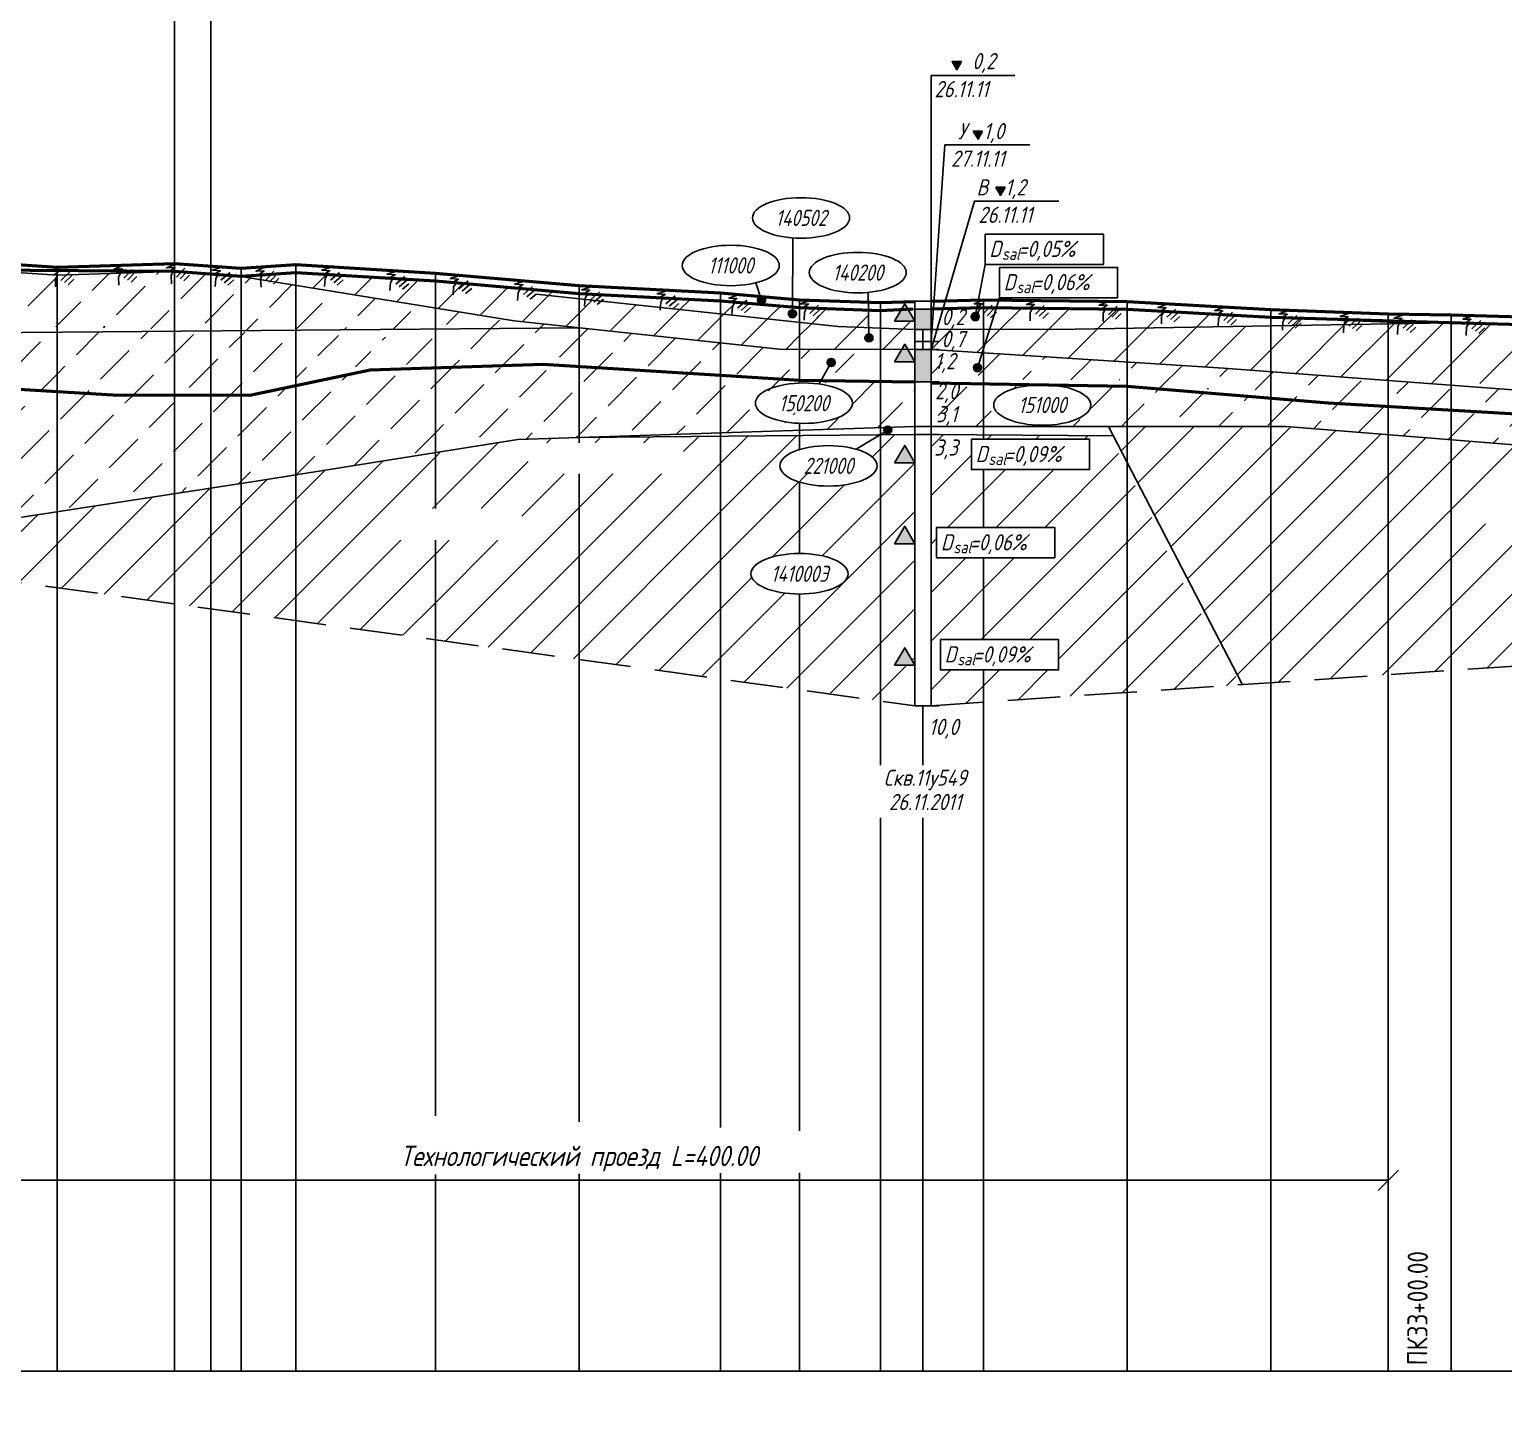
# Model space of a CAD drawing. Extents: x 0 to 1701, y -42 to 613.
# Drawn here: x 596.2 to 778.3, y 322 to 492.7 of the extents above; entities that cross this region are included whole.
import ezdxf
from ezdxf import colors
from ezdxf.entities.mleader import LeaderData, LeaderLine
from ezdxf.enums import TextEntityAlignment as Align
from ezdxf.math import Vec2, Vec3

# ---------------------------------------------------------------- set-up
doc = ezdxf.new("R2010")
doc.units = 0
doc.linetypes.add('ИИ27003', pattern=[9.5, 6.5, -3])
for name, color, linetype, lineweight in [('ИИ_ГЕОЛОГИЯ_025', 7, 'Continuous', 25), ('ИИ_ГЕОЛОГИЯ_050', 7, 'Continuous', 50), ('ИИ_ПРОФИЛЬ_025', 7, 'Continuous', 25)]:
    doc.layers.add(name, color=color, linetype=linetype, lineweight=lineweight)
doc.layers.add('Профиль', color=7, linetype='Continuous')
doc.layers.add('ТХ-Л', color=140, linetype='Continuous')
doc.styles.add('VNIPISIMPLEXCUR', font='simplex.shx', dxfattribs={"width": 0.8, "oblique": 15})
doc.linetypes.add('ИИ27001', pattern='A,2.5,[1,3dservice.shx,S=1.85,R=180.00002,X=0,Y=0],2.5,-1', length=6)
doc.linetypes.add('ИИ27002', pattern='A,2,-0.6,[1,3dservice.shx,S=0.6,R=30.000013,X=0.9,Y=0],-0.6,[1,3dservice.shx,S=0.6,R=-30.000013,X=0.3,Y=0],-0.6,[1,3dservice.shx,S=0.6,R=209.999975,X=-0.3,Y=0],-0.6,[1,3dservice.shx,S=0.6,R=150.000007,X=-0.9,Y=0],-0.6,2', length=7)
doc.dimstyles.new('ИИ-1000-м-dm$0', dxfattribs={"dimtxt": 2.5, "dimasz": 2.5, "dimexe": 1.25, "dimexo": 0, "dimgap": 1, "dimtad": 1, "dimtoh": 1, "dimzin": 1, "dimdsep": 46, "dimtxsty": 'VNIPISIMPLEXCUR', "dimblk": 'OBLIQUE', "dimcen": 2.5, "dimaunit": 1, "dimazin": 0, "dimtfac": 1, "dimtmove": 1, "dimatfit": 2, "dimfxl": 1, "dimarcsym": 0})
pattern_1 = [(45, (-26.376, -40.787), (-3, 3), [])]
pattern_2 = [(45, (-23.376, -40.787), (-3, 3), [5, -2])]

# ---------------------------------------------------------------- blocks, each defined once
blk = doc.blocks.new('ИИ25020')
at = {"color": 0, "linetype": 'Continuous', "lineweight": 25}
blk.add_ellipse((0, 0), major_axis=(-6, 0), ratio=0.416667, dxfattribs=at)
at = {"color": 0, "linetype": 'Continuous', "style": 'VNIPISIMPLEXCUR', "oblique": 15, "width": 0.75}
blk.add_attdef('INDEX', text='', height=2, dxfattribs=at).set_placement((0, 0), align=Align.MIDDLE_CENTER)
blk = doc.blocks.new('ИИ25023')
at = {"linetype": 'Continuous', "lineweight": 25}
blk.add_hatch(color=0, dxfattribs=at).paths.add_polyline_path([(1.9, 1.7), (0.75, 1.7), (1.33, 0.7)])
at = {"color": 0, "linetype": 'Continuous', "lineweight": 25, "flags": 128}
blk.add_lwpolyline([(1.9, 1.7), (0.75, 1.7), (1.33, 0.7)], close=True, dxfattribs=at)
at = {"color": 0, "linetype": 'Continuous', "style": 'VNIPISIMPLEXCUR', "oblique": 15, "width": 0.8}
for tag, p in [('UGV', (2.55, 0.7)), ('DATE', (1.33, -2.7))]:
    blk.add_attdef(tag, p, '', height=2, dxfattribs=at)
blk = doc.blocks.new('ИИ16001')
at = {"linetype": 'Continuous', "lineweight": 25}
h = blk.add_hatch(color=0, dxfattribs=at)
edge = h.paths.add_edge_path()
edge.add_arc((0, 0), 0.5, 0, 360)
at = {"color": 0, "linetype": 'Continuous', "lineweight": 25}
blk.add_circle((0, 0), 0.5, dxfattribs=at)
blk = doc.blocks.new('ИИ25004')
at = {"linetype": 'Continuous', "lineweight": 25}
blk.add_hatch(color=0, dxfattribs=at).paths.add_polyline_path([(-2.5, 0), (0, 0), (-1.25, 2.17)])
at = {"color": 0, "linetype": 'Continuous', "lineweight": 25}
blk.add_lwpolyline([(-2.5, 0), (0, 0), (-1.25, 2.17)], close=True, dxfattribs=at)
blk = doc.blocks.new('ИИ25010')
at = {"color": 0, "linetype": 'Continuous', "lineweight": 25}
for points in [[(0, 0), (3, 0), (0.5, -1), (2.5, -1), (1, -2), (2, -2), (1.5, -3), (1.5, -5)], [(4.94, -1.23), (2.82, -3.35)], [(5.47, -2.12), (3.7, -3.88)], [(6, -3), (4.59, -4.41)]]:
    blk.add_lwpolyline(points, dxfattribs=at)
blk = doc.blocks.new('_Oblique')
at = {"color": 0, "linetype": 'ByBlock', "lineweight": -2}
blk.add_line((-0.5, -0.5), (0.5, 0.5), dxfattribs=at)
blk = doc.blocks.new('*D36')
at = {"layer": 'Defpoints', "color": 0, "transparency": 16777216}
for p in [(564.06, 350.54), (764.06, 350.54), (764.06, 326.98)]:
    blk.add_point(p, dxfattribs=at)
at = {"layer": 'ИИ_ГЕОЛОГИЯ_025', "color": 0, "lineweight": -2, "transparency": 16777216}
for p, q in [((564.06, 350.54), (564.06, 351.79)), ((764.06, 326.98), (764.06, 351.79)), ((564.06, 350.54), (764.06, 350.54))]:
    blk.add_line(p, q, dxfattribs=at)
at = {"layer": 'ИИ_ГЕОЛОГИЯ_025', "color": 0, "lineweight": -2, "transparency": 16777216, "xscale": 2.5, "yscale": 2.5, "zscale": 2.5, "rotation": 180}
blk.add_blockref('_Oblique', (564.06, 350.54), dxfattribs=at)
at = {"layer": 'ИИ_ГЕОЛОГИЯ_025', "color": 0, "lineweight": -2, "transparency": 16777216, "xscale": 2.5, "yscale": 2.5, "zscale": 2.5}
blk.add_blockref('_Oblique', (764.06, 350.54), dxfattribs=at)
at = {"layer": 'ИИ_ГЕОЛОГИЯ_025', "color": 0, "transparency": 16777216, "insert": (664.06, 353.21), "char_height": 2.5, "attachment_point": 5, "style": 'VNIPISIMPLEXCUR'}
blk.add_mtext('Технологический проезд L=400.00', dxfattribs=at)

msp = doc.modelspace()

# ---------------------------------------------------------------- hatches: boundary and pattern name
at = {"layer": 'ИИ_ГЕОЛОГИЯ_025'}
h = msp.add_hatch(dxfattribs=at)
h.set_pattern_fill('ИИ_СУПЕСЬ', color=256, pattern_type=2)
h.set_pattern_definition(pattern_2)
h.paths.add_polyline_path([(599.565, 462.375), (590.315, 462.975), (590.315, 456.174), (599.565, 455.987)])
h.paths.add_polyline_path([(599.565, 455.324), (590.315, 455.248), (590.315, 448.562), (599.565, 448.005)])
h.paths.add_polyline_path([(614.065, 447.562), (606.462, 447.589), (599.565, 448.005), (599.565, 446.987), (602.399, 446.606), (614.065, 446.677)])
h.paths.add_polyline_path([(599.565, 446.987), (590.315, 448.227), (590.315, 431.714), (599.565, 433.133)])
h.paths.add_polyline_path([(614.065, 446.677), (602.399, 446.606), (599.565, 446.987), (599.565, 433.133), (614.065, 435.359)])
h.paths.add_polyline_path([(622.33, 447.533), (620.171, 447.54), (615.272, 446.684), (614.065, 446.677), (614.065, 435.359), (622.33, 436.627)])
h.paths.add_polyline_path([(629.065, 448.737), (623.392, 447.529), (622.33, 447.533), (622.33, 436.627), (624.969, 437.032), (629.065, 437.687)])
h.paths.add_polyline_path([(646.315, 450.943), (638.244, 450.692), (629.065, 448.737), (629.065, 437.687), (646.315, 440.444)])
h = msp.add_hatch(dxfattribs=at)
h.set_pattern_fill('ИИ_СУПЕСЬ', color=256, pattern_type=2)
h.set_pattern_definition(pattern_2)
h.paths.add_polyline_path([(614.065, 455.443), (599.565, 455.324), (599.565, 448.005), (606.462, 447.589), (614.065, 447.562)])
h.paths.add_polyline_path([(614.065, 462.825), (613.898, 462.82), (613.889, 462.801), (613.39, 462.779), (613.426, 462.805), (599.629, 462.377), (599.565, 462.255), (599.565, 455.987), (614.065, 455.694)])
h.paths.add_polyline_path([(622.33, 462.225), (614.065, 462.825), (614.065, 455.694), (615.155, 455.672), (619.36, 455.486), (622.33, 455.511)])
h.paths.add_polyline_path([(622.33, 455.355), (619.36, 455.486), (614.065, 455.443), (614.065, 447.562), (620.171, 447.54), (622.33, 447.918)])
h.paths.add_polyline_path([(629.065, 455.086), (626.657, 455.165), (622.33, 455.355), (622.33, 447.918), (623.134, 448.058), (628.18, 449.441), (629.065, 449.613)])
h.paths.add_polyline_path([(629.065, 461.124), (622.33, 462.225), (622.33, 455.511), (629.065, 455.566)])
h.paths.add_polyline_path([(646.315, 458.302), (635.359, 460.094, -0.1836354), (635.485, 459.762, -1), (634.485, 459.762, -0.2688861), (634.737, 460.196), (629.065, 461.124), (629.065, 455.566), (646.315, 455.708)])
h.paths.add_polyline_path([(646.315, 454.493), (645.059, 454.566), (629.065, 455.086), (629.065, 449.613), (638.269, 451.396), (646.315, 451.245)])
h.paths.add_polyline_path([(646.315, 458.302), (646.315, 455.708), (664.065, 455.853), (656.034, 456.713)])
h = msp.add_hatch(dxfattribs=at)
h.set_pattern_fill('ИИ_СУГЛИНОК', color=256, pattern_type=2)
h.set_pattern_definition(pattern_1)
h.paths.add_polyline_path([(629.065, 462.675), (629.065, 461.124), (634.737, 460.196, -0.0980865), (634.921, 460.258), (634.652, 462.335)])
h.paths.add_polyline_path([(646.315, 461.625), (634.652, 462.335), (634.921, 460.258, -0.2482587), (635.359, 460.094), (646.315, 458.302)])
h.paths.add_polyline_path([(663.226, 460.148), (656.835, 460.707), (656.832, 460.702), (656.334, 460.742), (656.347, 460.749), (648.862, 461.403), (648.861, 461.401), (648.363, 461.441), (648.371, 461.446), (646.315, 461.625), (646.315, 458.302), (656.034, 456.713), (664.065, 455.853), (664.065, 459.473), (663.217, 459.564), (663.201, 458.586, -0.4095104), (663.693, 458.086, -1), (662.693, 458.086, -0.4189325), (663.201, 458.586)])
h.paths.add_polyline_path([(681.565, 457.586), (664.065, 459.473), (664.065, 455.853), (681.565, 453.981)])
h.paths.add_polyline_path([(691.315, 456.534), (681.565, 457.586), (681.565, 453.981), (688.789, 453.208), (691.315, 453.203)])
h = msp.add_hatch(dxfattribs=at)
h.set_pattern_fill('ИИ_СУГЛИНОК', color=256, pattern_type=2)
h.set_pattern_definition(pattern_1)
h.paths.add_polyline_path([(681.565, 459.175), (674.451, 459.541), (674.155, 459.038), (674.11, 458.39), (681.565, 457.586)])
h.paths.add_polyline_path([(690.433, 458.103), (690.435, 458.402), (683.313, 459.023), (683.3, 459), (682.801, 459.034), (682.851, 459.063), (681.565, 459.175), (681.565, 457.586), (691.315, 456.534), (691.315, 458.325), (690.435, 458.402), (690.433, 458.103, -0.4124223), (690.93, 457.603, -1), (689.93, 457.603, -0.4160071)])
h.paths.add_polyline_path([(699.844, 458.027), (691.315, 458.325), (691.315, 456.534), (696.078, 456.02), (699.874, 455.882)])
h.paths.add_polyline_path([(703.885, 458.096), (701.315, 457.975), (701.315, 455.83), (705.565, 455.675), (705.565, 456.675), (703.065, 456.675)])
h = msp.add_hatch(dxfattribs=at)
h.set_pattern_fill('ИИ_СУГЛИНОК', color=256, pattern_type=2)
h.set_pattern_definition(pattern_1)
h.paths.add_polyline_path([(743.077, 456.967), (743.346, 457.457), (742.846, 457.476), (742.888, 457.501), (736.337, 457.87), (736.331, 457.859), (735.831, 457.878), (735.862, 457.897), (731.815, 458.125), (731.815, 455.824), (743.04, 456.009)])
h.paths.add_polyline_path([(731.815, 458.125), (729.084, 458.156), (729.081, 458.15), (728.581, 458.155), (728.592, 458.162), (720.094, 458.257), (720.088, 458.245), (719.588, 458.249), (719.609, 458.263), (715.62, 458.308), (714.798, 455.693), (725.364, 455.718), (731.815, 455.824)])
h.paths.add_polyline_path([(703.885, 458.096), (701.315, 457.975), (701.315, 455.83), (705.565, 455.675), (705.565, 456.675), (703.065, 456.675)])
h = msp.add_hatch(color=256, dxfattribs=at)
h.dxf.hatch_style = 1
h.paths.add_polyline_path([(707.565, 458.175), (705.565, 458.175), (705.565, 455.675), (707.565, 455.675)])
h = msp.add_hatch(dxfattribs=at)
h.set_pattern_fill('ИИ_СУПЕСЬ', color=256, pattern_type=2)
h.set_pattern_definition(pattern_2)
h.paths.add_polyline_path([(664.065, 453.454), (646.315, 454.493), (646.315, 451.245), (648.687, 451.2), (650.863, 451.085), (659.65, 451.36), (664.065, 451.092)])
h.paths.add_polyline_path([(664.065, 455.853), (646.315, 455.708), (646.315, 454.493), (664.065, 453.454)])
h.paths.add_polyline_path([(664.065, 450.21), (659.891, 450.611), (650.863, 451.085), (646.315, 450.943), (646.315, 440.444), (656.482, 442.069), (664.065, 442.317)])
h = msp.add_hatch(dxfattribs=at)
h.set_pattern_fill('ИИ_СУПЕСЬ', color=256, pattern_type=2)
h.set_pattern_definition(pattern_2)
h.paths.add_polyline_path([(664.065, 455.853), (664.065, 453.454), (670.846, 453.057), (681.565, 451.851), (681.565, 453.981)])
h.paths.add_polyline_path([(670.846, 453.057), (664.065, 453.454), (664.065, 451.092), (681.565, 450.033), (681.565, 451.851)])
h.paths.add_polyline_path([(664.065, 451.092), (664.065, 450.21), (671.398, 449.506), (681.565, 448.677), (681.565, 450.033)])
h.paths.add_polyline_path([(681.565, 448.677), (671.398, 449.506), (664.065, 450.21), (664.065, 442.317), (681.565, 442.89)])
h = msp.add_hatch(dxfattribs=at)
h.set_pattern_fill('ИИ_СУГЛИНОК', color=256, pattern_type=2)
h.set_pattern_definition(pattern_1)
h.paths.add_polyline_path([(699.391, 454.619, -0.4101777), (699.884, 455.119), (699.874, 455.882), (696.078, 456.02), (691.315, 456.534), (691.315, 453.203), (701.315, 453.184), (701.315, 455.83), (699.874, 455.882), (699.884, 455.119, -0.418261), (700.391, 454.619, -1)])
h.paths.add_polyline_path([(705.565, 455.675), (701.315, 455.83), (701.315, 453.184), (703.933, 453.178), (704.315, 453.84), (704.698, 453.177), (705.565, 453.175)])
h = msp.add_hatch(dxfattribs=at)
h.set_pattern_fill('ИИ_СУГЛИНОК', color=256, pattern_type=2)
h.set_pattern_definition(pattern_1)
h.paths.add_polyline_path([(731.815, 455.824), (725.364, 455.718), (714.798, 455.693), (714.065, 453.361), (714.065, 452.764), (731.815, 451.642)])
h.paths.add_polyline_path([(714.065, 455.691), (708.296, 455.677), (707.565, 453.175), (713.881, 452.776), (714.065, 453.361)])
h.paths.add_polyline_path([(708.004, 452.652), (712.547, 452.333), (713.504, 455.904), (708.961, 456.223)], flags=9)
h = msp.add_hatch(dxfattribs=at)
h.set_pattern_fill('ИИ_СУГЛИНОК', color=256, pattern_type=2)
h.set_pattern_definition(pattern_1)
h.paths.add_polyline_path([(780.565, 456.225), (771.82, 456.472), (771.82, 449.012), (780.565, 448.922)])
h.paths.add_polyline_path([(771.82, 456.472), (771.623, 456.478), (764.065, 456.354), (764.065, 449.371), (768.402, 449.047), (771.82, 449.012)])
h.paths.add_polyline_path([(764.065, 456.354), (764.065, 456.575), (749.565, 457.125), (749.565, 450.453), (764.065, 449.371)])
h.paths.add_polyline_path([(749.565, 456.116), (731.815, 455.824), (731.815, 451.642), (743.72, 450.89), (749.565, 450.453)])
h = msp.add_hatch(dxfattribs=at)
h.set_pattern_fill('ИИ_СУПЕСЬ', color=256, pattern_type=2)
h.set_pattern_definition(pattern_2)
edge = h.paths.add_edge_path()
edge.add_line((681.565, 442.89), (691.315, 443.209))
edge.add_line((691.315, 443.209), (691.315, 444.063))
edge.add_ellipse((691.853, 446.553), major_axis=(-6, 0), ratio=0.4166667, start_angle=318.6293, end_angle=444.85182, ccw=False)
edge.add_line((687.35, 448.205), (681.565, 448.677))
edge.add_line((681.565, 448.677), (681.565, 442.89))
h.paths.add_polyline_path([(681.565, 450.033), (681.565, 442.89), (701.315, 443.536), (701.315, 449.244), (691.315, 449.405)])
edge = h.paths.add_edge_path(flags=16)
edge.add_ellipse((691.853, 446.553), major_axis=(-6, 0), ratio=0.4166667, start_angle=0, end_angle=360)
h.paths.add_polyline_path([(681.565, 450.033), (691.315, 449.405), (691.315, 450.753), (681.565, 451.851)])
h.paths.add_polyline_path([(681.565, 451.851), (691.315, 450.753), (691.315, 453.203), (688.789, 453.208), (681.565, 453.981)])
h.paths.add_polyline_path([(701.315, 453.184), (691.315, 453.203), (691.315, 450.753), (694.364, 450.41), (694.552, 450.4), (694.978, 451.15, -0.2700849), (694.724, 451.585, -1), (695.724, 451.585, -0.5746979), (694.978, 451.15), (694.552, 450.4), (701.315, 450.025)])
h.paths.add_polyline_path([(687.29, 445.187), (696.148, 444.919), (696.951, 447.919), (688.094, 448.187)], flags=8)
h = msp.add_hatch(color=256, dxfattribs=at)
h.dxf.hatch_style = 1
h.paths.add_polyline_path([(707.565, 453.175), (705.565, 453.175), (705.565, 449.175), (707.565, 449.175)])
h = msp.add_hatch(dxfattribs=at)
h.set_pattern_fill('ИИ_СУПЕСЬ', color=256, pattern_type=2)
h.set_pattern_definition(pattern_2)
h.paths.add_polyline_path([(713.452, 451.412), (713.881, 452.776), (707.565, 453.175), (707.565, 449.678), (709.27, 449.583), (714.065, 449.54), (714.065, 452.764), (713.881, 452.776), (713.452, 451.412, -0.3275635), (713.802, 450.935, -1), (712.802, 450.935, -0.5065193)])
h.paths.add_polyline_path([(714.065, 448.806), (707.565, 449.088), (707.565, 443.675), (714.065, 443.675)])
h.paths.add_polyline_path([(731.815, 451.642), (714.065, 452.764), (714.065, 449.54), (731.815, 449.383)])
edge = h.paths.add_edge_path()
edge.add_ellipse((721.312, 446.329), major_axis=(-6, 0), ratio=0.4166667, start_angle=291.72028, end_angle=604.37659, ccw=False)
edge.add_line((719.092, 448.651), (716.934, 448.682))
edge.add_line((716.934, 448.682), (714.065, 448.806))
edge.add_line((714.065, 448.806), (714.065, 443.675))
edge.add_line((714.065, 443.675), (729.066, 443.675))
edge.add_line((729.066, 443.675), (726.612, 448.545))
edge.add_line((726.612, 448.545), (723.907, 448.583))
h.paths.add_polyline_path([(707.157, 449.934), (711.395, 449.615), (712.352, 453.187), (708.114, 453.506)], flags=9)
h.paths.add_polyline_path([(707.361, 443.384), (711.218, 443.065), (712.175, 446.636), (708.318, 446.955)], flags=9)
h.paths.add_polyline_path([(707.212, 446.223), (711.755, 445.904), (712.712, 449.475), (708.169, 449.794)], flags=9)
h = msp.add_hatch(dxfattribs=at)
h.set_pattern_fill('ИИ_СУПЕСЬ', color=256, pattern_type=2)
h.set_pattern_definition(pattern_2)
h.paths.add_polyline_path([(749.565, 447.174), (734.927, 448.408), (731.815, 448.459), (731.815, 443.675), (749.565, 443.675)])
h.paths.add_polyline_path([(749.565, 449.225), (731.815, 449.383), (731.815, 448.671), (734.927, 448.408), (749.565, 448.169)])
h.paths.add_polyline_path([(749.565, 450.453), (743.72, 450.89), (731.815, 451.642), (731.815, 449.383), (749.565, 449.225)])
h = msp.add_hatch(dxfattribs=at)
h.set_pattern_fill('ИИ_СУПЕСЬ', color=256, pattern_type=2)
h.set_pattern_definition(pattern_2)
h.paths.add_polyline_path([(764.065, 446.155), (756.622, 446.579), (749.565, 447.174), (749.565, 443.675), (751.458, 443.675), (764.065, 442.664)])
h.paths.add_polyline_path([(764.065, 447.904), (752.065, 448.128), (749.565, 448.169), (749.565, 447.174), (756.622, 446.579), (764.065, 446.155)])
h.paths.add_polyline_path([(764.065, 449.092), (760.811, 449.125), (749.565, 449.225), (749.565, 448.169), (752.065, 448.128), (764.065, 447.904)])
h.paths.add_polyline_path([(749.565, 450.453), (749.565, 449.225), (760.811, 449.125), (764.065, 449.092), (764.065, 449.371)])
h.paths.add_polyline_path([(771.82, 448.792), (768.402, 449.047), (764.065, 449.092), (764.065, 447.904), (771.82, 447.76)])
h.paths.add_polyline_path([(771.82, 447.76), (764.065, 447.904), (764.065, 446.155), (771.82, 445.713)])
h.paths.add_polyline_path([(771.82, 445.713), (764.065, 446.155), (764.065, 442.664), (771.82, 442.041)])
h.paths.add_polyline_path([(780.565, 448.139), (777.067, 448.4), (772.279, 447.751), (771.82, 447.76), (771.82, 445.713), (780.565, 445.215)])
h.paths.add_polyline_path([(780.565, 445.215), (771.82, 445.713), (771.82, 442.041), (780.565, 441.339)])
h = msp.add_hatch(dxfattribs=at)
h.set_pattern_fill('ИИ_СУПЕСЬ', color=256, pattern_type=2)
h.set_pattern_definition(pattern_2)
edge = h.paths.add_edge_path()
edge.add_ellipse((691.853, 446.553), major_axis=(-6, 0), ratio=0.4166667, start_angle=318.6293, end_angle=444.85182, ccw=False)
edge.add_line((687.35, 448.205), (681.565, 448.677))
edge.add_line((681.565, 448.677), (681.565, 442.89))
edge.add_line((681.565, 442.89), (691.315, 443.209))
edge.add_line((691.315, 443.209), (691.315, 444.063))
h = msp.add_hatch(dxfattribs=at)
h.set_pattern_fill('ИИ_СУПЕСЬ', color=256, pattern_type=2)
h.set_pattern_definition(pattern_2)
h.paths.add_polyline_path([(705.565, 449.175), (701.315, 448.81), (701.315, 443.536), (701.841, 443.553, -0.4372104), (702.575, 443.577), (705.565, 443.675)])
h = msp.add_hatch(dxfattribs=at)
h.set_pattern_fill('ИИ_СУПЕСЬ', color=256, pattern_type=2)
h.set_pattern_definition(pattern_2)
h.paths.add_polyline_path([(731.815, 448.459), (726.612, 448.545), (729.066, 443.675), (731.815, 443.675)])
h = msp.add_hatch(dxfattribs=at)
h.set_pattern_fill('ИИ_СУГЛИНОК', color=256, pattern_type=2)
h.set_pattern_definition(pattern_1)
edge = h.paths.add_edge_path()
edge.add_ellipse((694.887, 438.811), major_axis=(-6, 0), ratio=0.4166667, start_angle=306.54571, end_angle=413.45429, ccw=False)
edge.add_line((691.315, 440.819), (691.315, 442.552))
edge.add_line((691.315, 442.552), (681.565, 442.468))
edge.add_line((681.565, 442.468), (681.565, 412.476))
edge.add_line((681.565, 412.476), (691.315, 411.135))
edge.add_line((691.315, 411.135), (691.315, 422.979))
edge.add_ellipse((691.315, 425.479), major_axis=(-6, 0), ratio=0.4166667, start_angle=270, end_angle=450, ccw=False)
edge.add_line((691.315, 427.979), (691.315, 436.802))
edge = h.paths.add_edge_path()
edge.add_line((701.315, 442.639), (701.243, 442.638))
edge.add_line((701.243, 442.638), (698.301, 440.867))
edge.add_ellipse((694.887, 438.811), major_axis=(-6, 0), ratio=0.4166667, start_angle=53.45429, end_angle=235.32005, ccw=False)
edge.add_line((691.315, 436.802), (691.315, 427.979))
edge.add_ellipse((691.315, 425.479), major_axis=(-6, 0), ratio=0.4166667, start_angle=90, end_angle=270, ccw=False)
edge.add_line((691.315, 422.979), (691.315, 411.135))
edge.add_line((691.315, 411.135), (701.315, 409.76))
edge.add_line((701.315, 409.76), (701.315, 442.639))
h.paths.add_polyline_path([(705.565, 439.175), (703.065, 439.175), (704.315, 441.34), (705.565, 439.175), (705.565, 442.675), (701.315, 442.639), (701.315, 409.76), (705.565, 409.175), (705.565, 414.175), (703.065, 414.175), (704.315, 416.34), (705.565, 414.175), (705.565, 429.175), (703.065, 429.175), (704.315, 431.34), (705.565, 429.175)])
h = msp.add_hatch(dxfattribs=at)
h.set_pattern_fill('ИИ_СУГЛИНОК', color=256, pattern_type=2)
h.set_pattern_definition(pattern_1)
h.paths.add_polyline_path([(714.065, 438.344), (712.561, 438.344), (712.561, 442.099), (714.065, 442.099), (714.065, 442.626), (707.565, 442.675), (707.565, 409.175), (714.065, 409.616), (714.065, 413.595), (708.722, 413.595), (708.722, 417.35), (714.065, 417.35), (714.065, 427.443), (708.255, 427.443), (708.255, 431.198), (714.065, 431.198)])
h.paths.add_polyline_path([(731.815, 438.285), (730.673, 440.486), (729.655, 442.507), (714.065, 442.626), (714.065, 442.099), (727.164, 442.099), (727.164, 438.344), (714.065, 438.344), (714.065, 431.198), (722.858, 431.198), (722.858, 427.443), (714.065, 427.443), (714.065, 417.35), (723.325, 417.35), (723.325, 413.595), (714.065, 413.595), (714.065, 409.616), (731.815, 410.819)])
h.paths.add_polyline_path([(737.746, 426.014), (734.919, 432.298), (731.815, 438.285), (731.815, 410.819), (745.774, 411.766), (742.404, 418.071)])
h.paths.add_polyline_path([(731.815, 443.675), (729.512, 443.675), (731.815, 439.228)])
h.paths.add_polyline_path([(707.104, 439.265), (711.647, 438.946), (712.604, 442.517), (708.061, 442.836)], flags=9)
h = msp.add_hatch(dxfattribs=at)
h.set_pattern_fill('ИИ_СУГЛИНОК', color=256, pattern_type=2)
h.set_pattern_definition(pattern_1)
h.paths.add_polyline_path([(749.565, 443.675), (731.815, 443.675), (731.815, 439.228), (746.028, 411.783), (749.565, 412.023)])
h.paths.add_polyline_path([(764.065, 442.664), (751.458, 443.675), (749.565, 443.675), (749.565, 412.023), (764.065, 413.006)])
h.paths.add_polyline_path([(771.82, 442.041), (764.065, 442.664), (764.065, 413.006), (771.82, 413.532)])
h.paths.add_polyline_path([(780.565, 441.339), (771.82, 442.041), (771.82, 413.532), (780.565, 414.124), (780.565, 431.457), (776.072, 431.457), (776.072, 435.362), (780.565, 435.362)])
h = msp.add_hatch(dxfattribs=at)
h.set_pattern_fill('ИИ_СУГЛИНОК', color=256, pattern_type=2)
h.set_pattern_definition(pattern_1)
h.paths.add_polyline_path([(657.77, 441.661), (664.065, 441.661), (664.065, 442.317), (656.482, 442.069), (646.315, 440.444), (646.315, 433.546), (656.991, 433.546), (656.991, 429.619), (646.315, 429.619), (646.315, 417.325), (664.065, 414.883), (664.065, 437.835), (657.77, 437.835)])
h.paths.add_polyline_path([(681.565, 442.468), (664.065, 442.317), (664.065, 441.661), (676.984, 441.661), (676.984, 437.835), (664.065, 437.835), (664.065, 414.883), (681.565, 412.476)])
h = msp.add_hatch(dxfattribs=at)
h.set_pattern_fill('ИИ_СУГЛИНОК', color=256, pattern_type=2)
h.set_pattern_definition(pattern_1)
h.paths.add_polyline_path([(581.315, 430.333), (567.336, 428.187), (581.315, 426.265)])
h.paths.add_polyline_path([(590.315, 431.714), (581.315, 430.333), (581.315, 426.265), (590.315, 425.027)])
h.paths.add_polyline_path([(599.565, 433.133), (590.315, 431.714), (590.315, 425.027), (599.565, 423.755)])
h.paths.add_polyline_path([(614.065, 435.359), (599.565, 433.133), (599.565, 423.755), (614.065, 421.76)])
h.paths.add_polyline_path([(622.33, 436.627), (614.065, 435.359), (614.065, 421.76), (622.33, 420.623)])
h.paths.add_polyline_path([(629.065, 437.687), (624.969, 437.032), (622.33, 436.627), (622.33, 420.623), (629.065, 419.697)])
h.paths.add_polyline_path([(646.315, 429.619), (640.188, 429.619), (640.188, 433.546), (646.315, 433.546), (646.315, 440.444), (629.065, 437.687), (629.065, 419.697), (646.315, 417.325)])

# ---------------------------------------------------------------- linework, layer by layer
at = {"layer": 'ИИ_ГЕОЛОГИЯ_025', "flags": 128}
for points in [[(707.565, 458.175), (707.565, 487.039), (717.929, 487.039)], [(707.565, 454.175), (709.256, 478.465), (719.774, 478.465)], [(707.565, 453.175), (712.932, 471.529), (723.358, 471.529)], [(690.43, 457.603), (690.488, 466.982)], [(551.065, 464.425), (561.565, 463.702), (564.065, 463.285), (566.565, 462.863), (581.315, 462.375), (590.315, 462.975), (599.565, 462.375), (614.065, 462.825), (622.33, 462.225), (629.065, 462.675), (646.315, 461.625), (664.065, 460.075), (681.565, 459.175), (691.315, 458.325), (701.315, 457.975), (705.565, 458.175)], [(713.029, 457.241), (714.254, 463.693)], [(622.33, 462.225), (656.034, 456.713), (688.789, 453.208), (705.565, 453.175)], [(686.628, 459.299), (685.929, 461.435)], [(699.891, 454.619), (699.813, 460.252)], [(705.565, 459.175), (708.565, 459.175)], [(713.302, 450.935), (716.02, 459.581)], [(705.565, 458.175), (708.565, 458.175)], [(707.565, 458.175), (714.065, 458.325), (731.815, 458.125), (749.565, 457.125), (764.065, 456.575), (771.82, 456.475), (780.565, 456.225), (798.065, 456.375), (814.065, 455.375), (831.565, 453.825), (849.815, 453.475), (854.065, 453.075), (855.065, 453.175)], [(705.565, 455.675), (708.565, 455.675)], [(706.565, 455.675), (706.565, 453.175)], [(705.565, 454.175), (708.565, 454.175)], [(705.565, 453.175), (708.565, 453.175)], [(707.565, 453.175), (743.72, 450.89), (780.565, 448.139), (816.494, 444.799), (855.065, 439.175)], [(695.224, 451.585), (693.719, 448.929)], [(705.565, 449.175), (708.565, 449.175)], [(566.565, 428.069), (624.969, 437.032), (656.482, 442.069), (705.565, 443.675)], [(664.065, 442.317), (705.565, 442.675)], [(702.219, 443.226), (698.301, 440.867)], [(705.565, 443.675), (708.565, 443.675)], [(705.565, 442.675), (708.565, 442.675)], [(707.565, 443.675), (751.458, 443.675), (798.065, 439.935), (855.065, 434.175)], [(707.565, 442.675), (730.119, 442.503)], [(746.005, 411.827), (729.512, 443.675)], [(705.565, 409.175), (708.565, 409.175)]]:
    msp.add_lwpolyline(points, dxfattribs=at)
for points in [[(714.254, 467.448), (728.857, 467.448), (728.857, 463.693), (714.254, 463.693)], [(716.02, 463.336), (730.624, 463.336), (730.624, 459.581), (716.02, 459.581)], [(712.561, 442.099), (727.164, 442.099), (727.164, 438.344), (712.561, 438.344)], [(708.255, 431.198), (722.858, 431.198), (722.858, 427.443), (708.255, 427.443)], [(708.722, 417.35), (723.325, 417.35), (723.325, 413.595), (708.722, 413.595)]]:
    msp.add_lwpolyline(points, close=True, dxfattribs=at)
at = {"layer": 'ИИ_ГЕОЛОГИЯ_025', "linetype": 'ИИ27002', "flags": 128}
for points in [[(658.785, 460.042), (696.078, 456.02), (705.565, 455.675)], [(551.065, 454.925), (664.065, 455.853)], [(707.565, 455.675), (725.364, 455.718), (771.623, 456.478)]]:
    msp.add_lwpolyline(points, dxfattribs=at)
at = {"layer": 'ИИ_ГЕОЛОГИЯ_025', "linetype": 'Continuous', "flags": 128}
for points in [[(705.565, 459.175), (705.565, 409.175)], [(707.565, 459.175), (707.565, 409.175)]]:
    msp.add_lwpolyline(points, dxfattribs=at)
at = {"layer": 'ИИ_ГЕОЛОГИЯ_025', "linetype": 'ИИ27003', "flags": 128}
for points in [[(551.065, 430.425), (705.565, 409.175)], [(707.565, 409.175), (855.065, 419.175)]]:
    msp.add_lwpolyline(points, dxfattribs=at)
at = {"layer": 'ИИ_ГЕОЛОГИЯ_050', "linetype": 'ИИ27001', "flags": 128}
for points in [[(551.065, 465.425), (561.565, 464.375), (564.065, 464.025), (566.565, 463.625), (581.315, 463.375), (590.315, 463.975), (599.565, 463.375), (614.065, 463.825), (622.33, 463.225), (629.065, 463.675), (646.315, 462.625), (664.065, 461.075), (681.565, 460.175), (691.315, 459.325), (701.315, 458.975), (705.565, 459.137)], [(705.296, 458.163), (701.315, 457.975), (691.315, 458.325), (681.565, 459.175), (664.065, 460.075), (646.315, 461.625), (629.065, 462.675), (622.33, 462.225), (614.065, 462.825), (590.315, 462.975), (581.315, 462.375), (566.565, 462.863), (561.565, 463.701), (551.065, 464.425)], [(707.565, 459.175), (714.065, 459.325), (731.815, 459.125), (749.565, 458.125), (764.065, 457.575), (771.82, 457.475), (780.565, 457.225), (798.065, 457.375), (814.065, 456.375), (831.565, 454.825), (849.815, 454.475), (854.065, 454.075), (855.065, 454.175)], [(855.065, 453.175), (854.065, 453.075), (849.815, 453.475), (831.565, 453.825), (814.065, 455.375), (798.065, 456.375), (780.565, 456.225), (771.623, 456.478), (749.565, 457.125), (731.815, 458.125), (714.065, 458.325), (707.565, 458.175)], [(551.065, 450.925), (606.462, 447.589), (623.392, 447.529), (638.244, 450.692), (659.65, 451.36), (681.565, 450.033), (691.315, 449.405), (705.565, 449.175)], [(707.565, 449.088), (731.815, 448.671), (756.622, 446.579), (780.565, 445.215), (814.065, 441.676), (816.84, 441.337)]]:
    msp.add_lwpolyline(points, dxfattribs=at)
at = {"layer": 'ИИ_ПРОФИЛЬ_025', "flags": 128}
for points in [[(590.315, 463.975), (599.565, 463.375), (614.065, 463.825), (622.33, 463.225), (629.065, 463.675), (646.315, 462.625), (664.065, 461.075), (681.565, 460.175), (691.315, 459.325), (701.315, 458.975), (706.565, 459.175), (714.065, 459.325), (731.815, 459.125), (749.565, 458.125), (764.065, 457.575), (771.82, 457.475), (780.565, 457.225)], [(599.565, 463.375), (599.565, 326.975)], [(614.065, 463.825), (614.065, 326.975)], [(622.33, 463.225), (622.33, 326.975)], [(629.065, 463.675), (629.065, 326.975)], [(646.315, 462.625), (646.315, 433.546)], [(664.065, 461.075), (664.065, 441.661)], [(681.565, 460.175), (681.565, 326.975)], [(691.315, 459.325), (691.315, 449.043)], [(714.065, 459.325), (714.065, 442.099)], [(731.815, 459.125), (731.815, 326.975)], [(701.315, 458.975), (701.315, 401.84)], [(749.565, 458.125), (749.565, 326.975)], [(764.065, 457.575), (764.065, 326.975)], [(771.82, 457.475), (771.82, 326.975)], [(691.315, 444.063), (691.315, 440.819)], [(664.065, 437.835), (664.065, 326.975)], [(714.065, 438.344), (714.065, 431.198)], [(691.315, 436.802), (691.315, 427.979)], [(646.315, 429.619), (646.315, 326.975)], [(714.065, 427.443), (714.065, 417.35)], [(691.315, 422.979), (691.315, 326.975)], [(714.065, 413.595), (714.065, 326.975)], [(706.565, 409.175), (706.565, 401.84)], [(701.315, 395.342), (701.315, 326.975)], [(706.565, 395.342), (706.565, 326.975)], [(114.065, 326.975), (1064.065, 326.975)]]:
    msp.add_lwpolyline(points, dxfattribs=at)
at = {"layer": 'Профиль'}
msp.add_lwpolyline([(590.315, 463.975), (599.565, 463.375), (614.065, 463.825), (622.33, 463.225), (629.065, 463.675), (646.315, 462.625), (664.065, 461.075), (681.565, 460.175), (691.315, 459.325), (701.315, 458.975), (706.565, 459.175), (714.065, 459.325), (731.815, 459.125), (749.565, 458.125), (764.065, 457.575), (771.82, 457.475), (780.565, 457.225)], dxfattribs=at)
at = {"layer": 'ТХ-Л'}
for p, q in [((614.065, 326.975), (614.065, 569.695)), ((618.565, 326.975), (618.565, 547.78))]:
    msp.add_line(p, q, dxfattribs=at)

# ---------------------------------------------------------------- block references
at = {"layer": 'ИИ_ГЕОЛОГИЯ_025'}
ref = msp.add_blockref('ИИ25023', (709.414, 487.056), dxfattribs=at)
ref.add_attrib('UGV', '0,2', (712.657, 487.815), dxfattribs={"layer": '0', "color": 0, "linetype": 'Continuous', "height": 2, "style": 'VNIPISIMPLEXCUR', "oblique": 15, "width": 0.8})
ref.add_attrib('DATE', '26.11.11', (707.994, 484.356), dxfattribs={"layer": '0', "color": 0, "linetype": 'Continuous', "height": 2, "style": 'VNIPISIMPLEXCUR', "oblique": 15, "width": 0.8})
ref = msp.add_blockref('ИИ25023', (712.038, 478.465), dxfattribs=at)
ref.add_attrib('UGV', 'У  1,0', (710.909, 479.165), dxfattribs={"layer": '0', "color": 0, "linetype": 'Continuous', "height": 2, "style": 'VNIPISIMPLEXCUR', "oblique": 15, "width": 0.8})
ref.add_attrib('DATE', '27.11.11', (710.035, 475.765), dxfattribs={"layer": '0', "color": 0, "linetype": 'Continuous', "height": 2, "style": 'VNIPISIMPLEXCUR', "oblique": 15, "width": 0.8})
ref = msp.add_blockref('ИИ25023', (714.833, 471.529), dxfattribs=at)
ref.add_attrib('UGV', 'В  1,2', (713.195, 472.229), dxfattribs={"layer": '0', "color": 0, "linetype": 'Continuous', "height": 2, "style": 'VNIPISIMPLEXCUR', "oblique": 15, "width": 0.8})
ref.add_attrib('DATE', '26.11.11', (713.413, 468.829), dxfattribs={"layer": '0', "color": 0, "linetype": 'Continuous', "height": 2, "style": 'VNIPISIMPLEXCUR', "oblique": 15, "width": 0.8})
for p, values in [((691.499, 469.446), {'INDEX': '140502'}), ((682.809, 463.57), {'INDEX': '111000'}), ((698.508, 462.692), {'INDEX': '140200'}), ((691.853, 446.553), {'INDEX': '150200'}), ((721.312, 446.329), {'INDEX': '151000'}), ((694.887, 438.811), {'INDEX': '221000'}), ((691.315, 425.479), {'INDEX': '141000Э'})]:
    msp.add_blockref('ИИ25020', p, dxfattribs=at).add_auto_attribs(values)
for p, xscale, yscale, zscale, rotation in [((598.667, 463.431), 0.5, 0.5, 0.5, 358.8778333302524), ((606.344, 463.592), 0.4999999999999999, 0.4999999999999999, 0.4999999999999999, 2.552831009999999), ((612.846, 463.755), 0.4999999999999999, 0.4999999999999999, 0.4999999999999999, 2.552831009999999), ((618.539, 463.518), 0.5, 0.5, 0.5, 355.43381049), ((623.868, 463.339), 0.5, 0.5, 0.5, 3.389452190000001), ((632.051, 463.508), 0.5, 0.5, 0.5, 355.7990739135377), ((640.144, 463.026), 0.5, 0.5, 0.5, 355.38940323), ((647.945, 462.478), 0.5, 0.5, 0.5, 355.38940323), ((655.916, 461.779), 0.5, 0.5, 0.5, 355.38940323), ((664.181, 461.09), 0.5, 0.5, 0.5, 356.10151069), ((673.508, 460.585), 0.5, 0.5, 0.5, 356.10151069), ((682.37, 460.066), 0.5, 0.5, 0.5, 356.10151069), ((691.193, 459.324), 0.5, 0.5, 0.5, 359.0013119), ((712.648, 459.32), 0.5, 0.5, 0.5, 359.49325436), ((719.097, 459.254), 0.5, 0.5, 0.5, 359.49325436), ((728.09, 459.159), 0.5, 0.5, 0.5, 359.49325436), ((735.37, 458.897), 0.5, 0.5, 0.5, 357.77904013), ((742.385, 458.495), 0.5, 0.5, 0.5, 357.77904013), ((750.343, 458.097), 0.5, 0.5, 0.5, 357.77904013), ((757.874, 457.789), 0.5, 0.5, 0.5, 357.77904013), ((764.546, 457.565), 0.5, 0.5, 0.5, 357.77904013), ((773.054, 457.464), 0.5, 0.5, 0.5, 357.77904013)]:
    msp.add_blockref('ИИ25010', p, dxfattribs=dict(at, xscale=xscale, yscale=yscale, zscale=zscale, rotation=rotation))
for name, p in [('ИИ16001', (686.628, 459.299)), ('ИИ16001', (690.43, 457.603)), ('ИИ25004', (705.565, 456.675)), ('ИИ16001', (713.029, 457.241)), ('ИИ16001', (699.891, 454.619)), ('ИИ25004', (705.565, 451.675)), ('ИИ16001', (695.224, 451.585)), ('ИИ16001', (713.302, 450.935)), ('ИИ16001', (702.219, 443.226)), ('ИИ25004', (705.565, 439.175)), ('ИИ25004', (705.565, 429.175)), ('ИИ25004', (705.565, 414.175))]:
    msp.add_blockref(name, p, dxfattribs=at)

# ---------------------------------------------------------------- texts
at = {"layer": 'ИИ_ГЕОЛОГИЯ_025', "style": 'VNIPISIMPLEXCUR', "oblique": 15, "width": 0.8}
for s, height, p in [('D  =0,05%', 2, (714.772, 464.621)), ('sal', 1.5, (716.321, 464.26)), ('D  =0,06%', 2, (716.538, 460.509)), ('sal', 1.5, (718.087, 460.148)), ('D  =0,09%', 2, (713.079, 439.271)), ('sal', 1.5, (714.628, 438.911)), ('D  =0,06%', 2, (708.773, 428.37)), ('sal', 1.5, (710.322, 428.01)), ('D  =0,09%', 2, (709.24, 414.522)), ('sal', 1.5, (710.789, 414.162))]:
    msp.add_text(s, height=height, dxfattribs=at).set_placement(p)
for s, p in [('0,2', (708.875, 457.195)), ('0,7', (708.861, 454.468)), ('1,2', (708.013, 451.751)), ('2,0', (708.069, 448.039)), ('3,1', (708.217, 445.201)), ('3,3', (707.96, 441.081)), ('10,0', (707.277, 406.561))]:
    msp.add_text(s, height=2, dxfattribs=at).set_placement(p, align=Align.MIDDLE_LEFT)
for s, p in [('Скв.11у549', (706.836, 401.281)), ('26.11.2011', (706.836, 398.281))]:
    msp.add_text(s, height=2, dxfattribs=at).set_placement(p, align=Align.TOP_CENTER)
at = {"layer": 'ТХ-Л', "style": 'VNIPISIMPLEXCUR', "width": 0.8}
msp.add_text('ПК33+00.00', height=2.5, rotation=89.672, dxfattribs=at).set_placement((768.889, 327.679))

# ---------------------------------------------------------------- leaders
at = {"layer": 'ТХ-Л', "ltscale": 100}
ml = msp.add_multileader_mtext('Standard', dxfattribs=at)
ml.set_content('1\\P', color=256, style='VNIPISIMPLEXCUR')
ml.set_leader_properties()
ml.build(insert=Vec2(0, 0))
ml.multileader.update_dxf_attribs({"leader_type": 0, "has_dogleg": 0, "text_left_attachment_type": 0, "text_right_attachment_type": 0, "dogleg_length": 0.36})
ctx = ml.context
ctx.base_point, ctx.char_height = Vec3(1565.024, 588.436), 3.5
ctx.left_attachment, ctx.right_attachment = 0, 0
notes = []
notes.append((ctx, [(0, (0, 0, 0), (0, 0), (1, 0), 1, [])]))
ctx.mtext.insert, ctx.mtext.flow_direction = Vec3(1567.024, 588.436), 5
for ctx, leaders in notes:
    for number, flags, end, landing, length, lines in leaders:
        leader = LeaderData()
        leader.index, (leader.has_last_leader_line, leader.has_dogleg_vector, leader.attachment_direction) = number, flags
        leader.last_leader_point, leader.dogleg_vector, leader.dogleg_length = Vec3(end), Vec3(landing), length
        for number, points, colour, breaks in lines:
            line = LeaderLine()
            line.index, line.vertices, line.color, line.breaks = number, Vec3.list(points), colors.encode_raw_color(colour), breaks
            leader.lines.append(line)
        ctx.leaders.append(leader)

# ---------------------------------------------------------------- next in the draw order: wipeouts: each hides what was drawn before it
msp.add_wipeout([(633.861, 359.005), (635.834, 351.222), (693.5, 351.488), (693.871, 356.539)]).dxf.layer = 'ИИ_ГЕОЛОГИЯ_025'

# ---------------------------------------------------------------- next in the draw order: dimensions: what is measured, and where the dimension line sits
at = {"layer": 'ИИ_ГЕОЛОГИЯ_025'}
dim = msp.add_linear_dim(base=(764.065, 350.543), p1=(564.065, 350.543), p2=(764.065, 326.975), text='Технологический проезд L=400.00', dimstyle='ИИ-1000-м-dm$0', override={"dimscale": 1, "dimlfac": 1, "dimzin": 0, "dimtxsty": 'VNIPISIMPLEXCUR', "dimtolj": 0}, dxfattribs=at)
dim.commit()
dim.dimension.update_dxf_attribs({"geometry": '*D36', "text_midpoint": (664.065, 353.209)})

doc.saveas('drawing.dxf')
